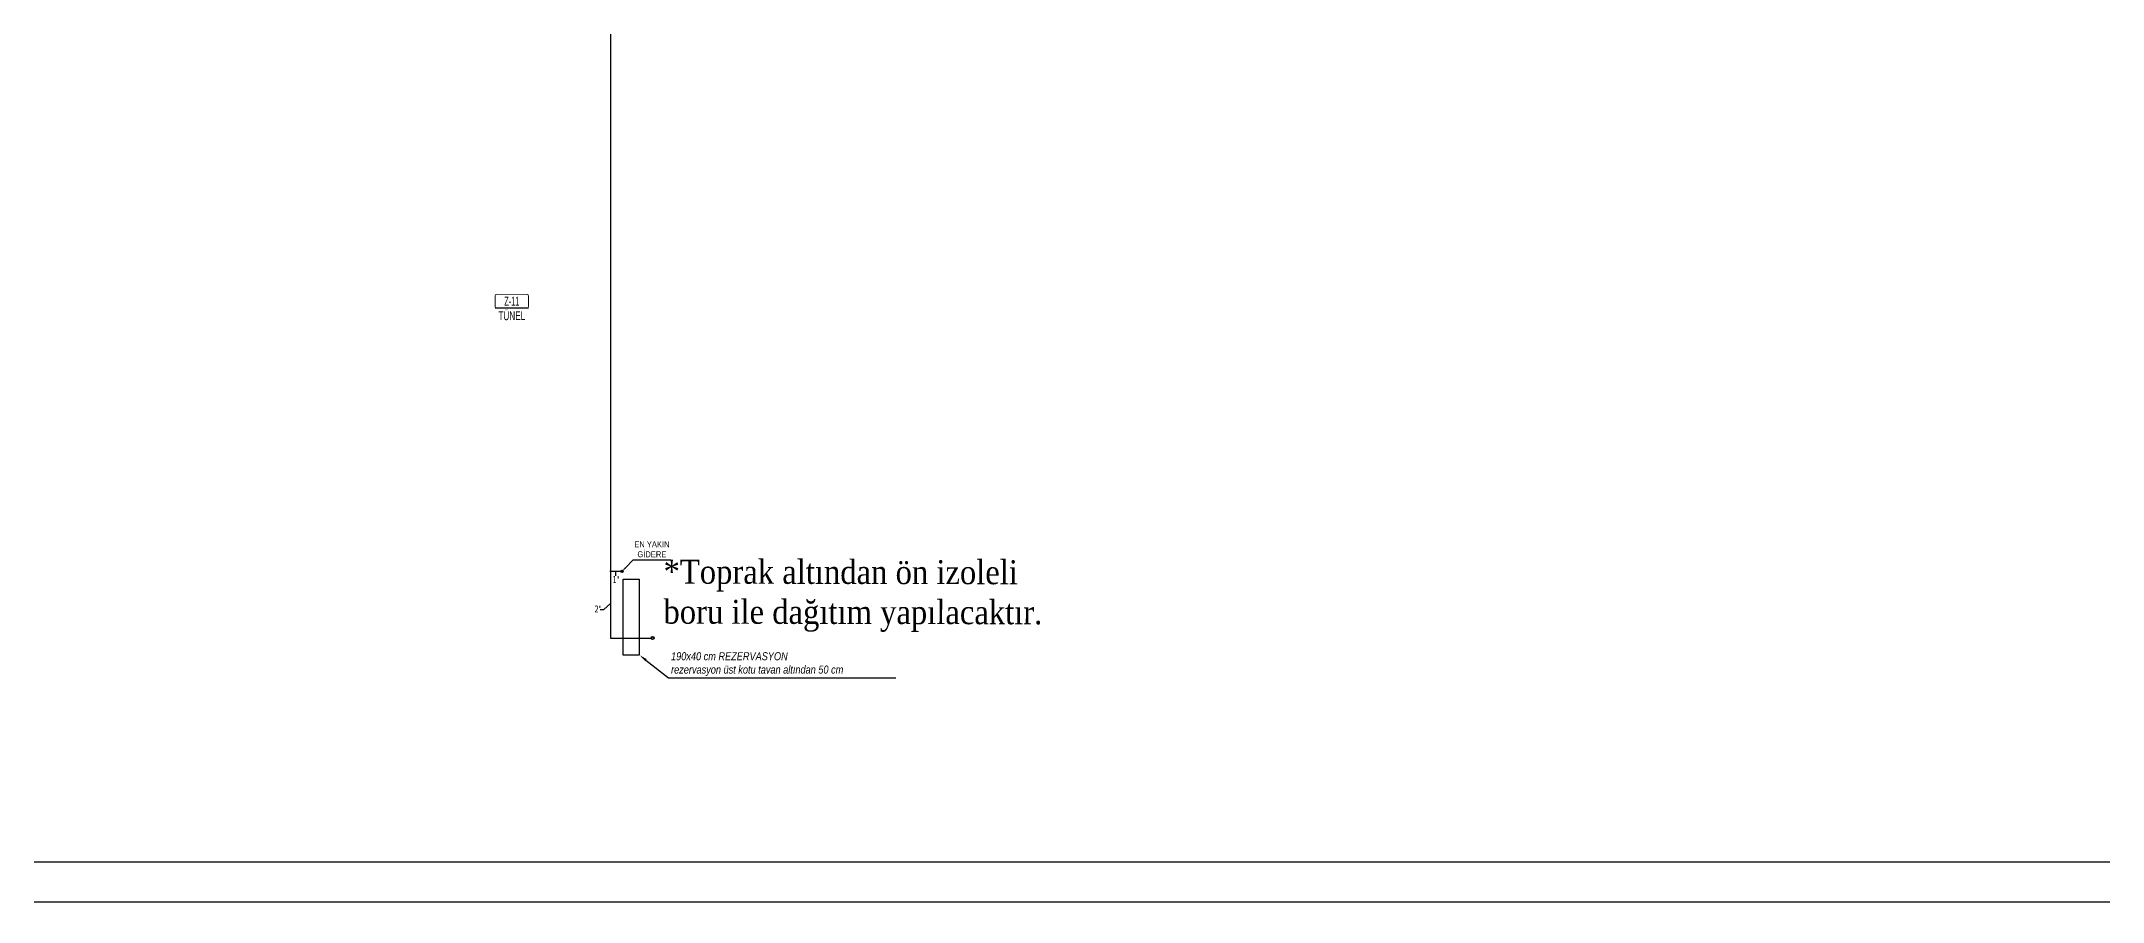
# Model space of a CAD drawing. Header units: centimetres. Extents: x 392964 to 515689, y 49661 to 58661.
# Drawn here: x 493120 to 498272, y 49661 to 51812 of the extents above; entities that cross this region are included whole.
import ezdxf
from ezdxf import colors
from ezdxf.entities.mleader import LeaderData, LeaderLine
from ezdxf.enums import TextEntityAlignment as Align
from ezdxf.math import Vec2, Vec3

# ---------------------------------------------------------------- set-up
doc = ezdxf.new("R2010")
doc.units = ezdxf.units.CM
doc.linetypes.add('MEDSISTEMBH_LINE', pattern=[1.5, 1.3, 0, -0.2])
doc.layers.get('0').update_dxf_attribs({"lineweight": 9})
for name, color, linetype, lineweight in [('-M-FIRE RISER', 7, 'Continuous', 30), ('-M-SPRINKLER PIPE_DRENAJ', 41, 'D', 30), ('0-KRCN-IST-YAZI', 81, 'Continuous', 30), ('0-KRCN-YNG-YAZI', 71, 'Continuous', 35), ('0-KRCN-Z-ANTET', 71, 'Continuous', 30), ('_MDS_BORU_22.00X1.00_BASINÇLI HAVA', 5, 'Continuous', 30)]:
    doc.layers.add(name, color=color, linetype=linetype, lineweight=lineweight)
for name, color, linetype in [('-M-MAHAL-DEBILER', 7, 'Continuous'), ('-M-MAHAL-ETIKET-NOT', 7, 'Continuous'), ('-M-MAHAL-ETIKET-NOTM', 7, 'Continuous'), ('-M-MAHAL-ETK-', 7, 'Continuous'), ('-M-MAHAL-HAVA-DEGISIM', 7, 'Continuous'), ('-M-MAHAL-NO', 7, 'Continuous'), ('-M-MAHAL-NOM', 7, 'Continuous'), ('-M-PLUMBING DCW RISER', 7, 'Continuous'), ('-M-REZERVASYON HEATING-COOLING', 2, 'Continuous')]:
    doc.layers.add(name, color=color, linetype=linetype)
doc.styles.add('-M-ISSO-TEXT-TTF', font='ARIALN.TTF')
doc.styles.add('-M-MHLETK-NOT', font='romans.shx', dxfattribs={"width": 0.7})
doc.styles.add('-M-MHLETK-TEXT', font='ARIALN.TTF', dxfattribs={"width": 0.7})
doc.styles.add('Arial', font='arial.ttf')
doc.styles.add('GMD_', font='ARIALNI.TTF', dxfattribs={"height": 18})
doc.styles.get("Standard").update_dxf_attribs({"font": 'arial.ttf'})
doc.styles.add('VRF CITY MULTI', font='tahoma.ttf', dxfattribs={"height": 15})
doc.styles.add('YAZI', font='times.ttf')
doc.linetypes.add('D', pattern='A,12,-1,["D",Standard,S=1,R=0,X=-0.1,Y=-0.5],-1.6', length=14.6)

# ---------------------------------------------------------------- blocks, each defined once
blk = doc.blocks.new('M-MHLETK-YNG')
at = {"layer": '-M-MAHAL-ETK-', "color": 0}
for p, q in [((-2.08, 0), (2.08, 0)), ((-1.16, 0), (-1.16, 0))]:
    blk.add_line(p, q, dxfattribs=at)
blk.add_lwpolyline([(-1.88, 1.74, 0.1, 0.1, 0), (1.88, 1.74, 0.1, 0.1, -0.414214), (2.08, 1.54, 0.1, 0.1, 0), (2.08, 0.2, 0.1, 0.1, -0.414214), (1.88, 0, 0.1, 0.1, 0), (-1.88, 0, 0.1, 0.1, -0.414214), (-2.08, 0.2, 0.1, 0.1, 0), (-2.08, 1.54, 0.1, 0.1, -0.414214)], format="xyseb", close=True, dxfattribs=at)
at = {"layer": '-M-MAHAL-DEBILER', "color": 4, "style": '-M-MHLETK-NOT', "width": 0.5, "flags": 8}
blk.add_attdef('DEBIS', text='', height=0.4, dxfattribs=at).set_placement((-2.17, 2.15), align=Align.MIDDLE_CENTER)
at = {"layer": '-M-MAHAL-DEBILER', "color": 191, "style": '-M-MHLETK-NOT', "width": 0.5, "flags": 8}
blk.add_attdef('DEBIR', text='', height=0.4, dxfattribs=at).set_placement((-1.61, 2.15), align=Align.MIDDLE_CENTER)
at = {"layer": '-M-MAHAL-DEBILER', "color": 31, "style": '-M-MHLETK-NOT', "width": 0.5, "flags": 8}
blk.add_attdef('DEBIF', text='', height=0.4, dxfattribs=at).set_placement((1.59, 2.15), align=Align.MIDDLE_CENTER)
at = {"layer": '-M-MAHAL-DEBILER', "color": 1, "style": '-M-MHLETK-NOT', "width": 0.5, "flags": 8}
blk.add_attdef('DEBIE', text='', height=0.4, dxfattribs=at).set_placement((2.32, 2.15), align=Align.MIDDLE_CENTER)
at = {"layer": '-M-MAHAL-ETIKET-NOT', "color": 3}
for tag, height, style, width, flags, p in [('KIS', 0.04, '-M-MHLETK-NOT', 0.5, 9, (-2.59, 1.62)), ('ALAN', 0.04, '-M-MHLETK-NOT', 0.5, 9, (-2.58, 1.56)), ('RH', 0.04, '-M-MHLETK-NOT', 0.5, 9, (-2.39, 1.62)), ('YUKSEKLIK', 0.04, '-M-MHLETK-NOT', 0.5, 9, (-2.32, 1.56)), ('YAZ', 0.04, '-M-MHLETK-NOT', 0.5, 9, (-2.18, 1.62)), ('MAH-ADI', 1.11, '-M-ISSO-TEXT-TTF', 0.8, 8, (0, -0.93))]:
    blk.add_attdef(tag, text='', height=height, dxfattribs=dict(at, style=style, width=width, flags=flags)).set_placement(p, align=Align.MIDDLE_CENTER)
at = {"layer": '-M-MAHAL-ETIKET-NOT', "color": 3, "style": '-M-MHLETK-NOT', "width": 0.5, "flags": 9}
for tag, p, height in [('HL', (-2.62, 1.49), 0.0286), ('KLKTR', (-2.62, 1.42), 0.04), ('RDY-BOY1', (-2.61, 1.37), 0.0286), ('RDY-BOY2', (-2.61, 1.32), 0.0286), ('RDY-BOY3', (-2.61, 1.27), 0.0286), ('RDY-BOY4', (-2.61, 1.22), 0.0286), ('KON-BOY1', (-2.61, 1.14), 0.0286), ('KON-BOY2', (-2.61, 1.09), 0.0286), ('KON-BOY3', (-2.61, 1.04), 0.0286), ('FCU-TIP1', (-2.61, 0.96), 0.0286), ('FCU-TIP2', (-2.61, 0.91), 0.0286), ('FCU-TIP3', (-2.61, 0.86), 0.0286), ('VRV-TIP1', (-2.61, 0.76), 0.0286), ('VRV-TIP2', (-2.61, 0.71), 0.0286), ('HLA', (-2.52, 1.49), 0.0286), ('FCU-ADET1', (-2.52, 0.96), 0.0286), ('FCU-ADET2', (-2.52, 0.91), 0.0286), ('FCU-ADET3', (-2.52, 0.86), 0.0286), ('VRV-ADET1', (-2.52, 0.76), 0.0286), ('VRV-ADET2', (-2.52, 0.71), 0.0286), ('RDY-TIP1', (-2.5, 1.37), 0.0286), ('RDY-TIP2', (-2.5, 1.32), 0.0286), ('RDY-TIP3', (-2.5, 1.27), 0.0286), ('RDY-TIP4', (-2.5, 1.22), 0.0286), ('KON-TIP1', (-2.5, 1.14), 0.0286), ('KON-TIP2', (-2.5, 1.09), 0.0286), ('KON-TIP3', (-2.5, 1.04), 0.0286), ('FCU-KAP1', (-2.4, 0.96), 0.0286), ('FCU-KAP2', (-2.4, 0.91), 0.0286), ('FCU-KAP3', (-2.4, 0.86), 0.0286), ('VRV-KAP1', (-2.4, 0.76), 0.0286), ('VRV-KAP2', (-2.4, 0.71), 0.0286), ('RDY-ADET1', (-2.39, 1.37), 0.0286), ('RDY-ADET2', (-2.39, 1.32), 0.0286), ('RDY-ADET3', (-2.39, 1.27), 0.0286), ('RDY-ADET4', (-2.39, 1.22), 0.0286), ('KON-ADET1', (-2.39, 1.14), 0.0286), ('KON-ADET2', (-2.39, 1.09), 0.0286), ('KON-ADET3', (-2.39, 1.04), 0.0286), ('FCU-DUY1', (-2.27, 0.96), 0.0286), ('FCU-DUY2', (-2.27, 0.91), 0.0286), ('FCU-DUY3', (-2.27, 0.86), 0.0286), ('VRV-DUY1', (-2.27, 0.76), 0.0286), ('VRV-DUY2', (-2.27, 0.71), 0.0286), ('RDY-ISI1', (-2.27, 1.37), 0.0286), ('RDY-ISI2', (-2.27, 1.32), 0.0286), ('RDY-ISI3', (-2.27, 1.27), 0.0286), ('RDY-ISI4', (-2.27, 1.22), 0.0286), ('KON-ISI1', (-2.27, 1.14), 0.0286), ('KON-ISI2', (-2.27, 1.09), 0.0286), ('KON-ISI3', (-2.27, 1.04), 0.0286), ('SHG', (-2.23, 1.49), 0.0286), ('AHU', (-2.23, 1.44), 0.0286), ('FCU-SOG1', (-2.15, 0.96), 0.0286), ('FCU-SOG2', (-2.15, 0.91), 0.0286), ('FCU-SOG3', (-2.15, 0.86), 0.0286), ('VRV-SOG1', (-2.15, 0.76), 0.0286), ('VRV-SOG2', (-2.15, 0.71), 0.0286), ('LHG', (-2.13, 1.49), 0.0286), ('RDY-BNP1', (-2.1, 1.37), 0.0286), ('RDY-BNP2', (-2.1, 1.32), 0.0286), ('RDY-BNP3', (-2.1, 1.27), 0.0286), ('RDY-BNP4', (-2.1, 1.22), 0.0286), ('KON-BNP1', (-2.1, 1.14), 0.0286), ('KON-BNP2', (-2.1, 1.09), 0.0286), ('KON-BNP3', (-2.1, 1.04), 0.0286), ('HG', (-2.04, 1.49), 0.0286), ('FCU-ISI1', (-2.04, 0.96), 0.0286), ('FCU-ISI2', (-2.04, 0.91), 0.0286), ('FCU-ISI3', (-2.04, 0.86), 0.0286), ('VRV-ISI1', (-2.04, 0.76), 0.0286), ('VRV-ISI2', (-2.04, 0.71), 0.0286), ('HGA', (-1.96, 1.49), 0.0286), ('EF', (-1.96, 1.44), 0.0286), ('RDY-BNK1', (-1.96, 1.37), 0.0286), ('RDY-BNK2', (-1.96, 1.32), 0.0286), ('RDY-BNK3', (-1.96, 1.27), 0.0286), ('RDY-BNK4', (-1.96, 1.22), 0.0286), ('KON-BNK1', (-1.96, 1.14), 0.0286), ('KON-BNK2', (-1.96, 1.09), 0.0286), ('KON-BNK3', (-1.96, 1.04), 0.0286), ('FCU-DEBI1', (-1.95, 0.96), 0.0286), ('FCU-DEBI2', (-1.95, 0.91), 0.0286), ('FCU-DEBI3', (-1.95, 0.86), 0.0286), ('VRV-DEBI1', (-1.95, 0.76), 0.0286), ('VRV-DEBI2', (-1.95, 0.71), 0.0286), ('FCU-BNP1', (-1.83, 0.96), 0.0286), ('FCU-BNP2', (-1.83, 0.91), 0.0286), ('FCU-BNP3', (-1.83, 0.86), 0.0286), ('VRV-BNP1', (-1.83, 0.76), 0.0286), ('VRV-BNP2', (-1.83, 0.71), 0.0286), ('FCU-BNK1', (-1.61, 0.96), 0.0286), ('FCU-BNK2', (-1.61, 0.91), 0.0286), ('FCU-BNK3', (-1.61, 0.86), 0.0286), ('VRV-BNK1', (-1.61, 0.76), 0.0286), ('VRV-BNK2', (-1.61, 0.71), 0.0286)]:
    blk.add_attdef(tag, p, '', height=height, dxfattribs=at)
at = {"layer": '-M-MAHAL-ETIKET-NOTM', "color": 3, "style": '-M-ISSO-TEXT-TTF', "width": 0.8, "flags": 8}
blk.add_attdef('MAH-ADI2', text='', height=1.11, dxfattribs=at).set_placement((0, -2.55), align=Align.MIDDLE_CENTER)
at = {"layer": '-M-MAHAL-HAVA-DEGISIM', "style": '-M-MHLETK-NOT', "width": 0.5, "flags": 8}
for tag, p in [('HAVADEG', (0, 3.61)), ('HAVA', (0, 2.4))]:
    blk.add_attdef(tag, text='', height=0.6, dxfattribs=at).set_placement(p, align=Align.MIDDLE_CENTER)
at = {"layer": '-M-MAHAL-NO', "color": 7, "style": '-M-MHLETK-TEXT', "width": 0.6, "flags": 8}
blk.add_attdef('MAH-NO', text='', height=1.11, dxfattribs=at).set_placement((0, 0.89), align=Align.MIDDLE_CENTER)
at = {"layer": '-M-MAHAL-NOM', "color": 7, "style": '-M-MHLETK-TEXT', "width": 0.6, "flags": 8}
blk.add_attdef('MAH-NOM', text='', height=1.11, dxfattribs=at).set_placement((0, 0.89), align=Align.MIDDLE_CENTER)
blk = doc.blocks.new('*U71')
at = {"color": 0, "linetype": 'Continuous', "lineweight": 25}
blk.add_circle((0, 0), 3, dxfattribs=at)
at = {"color": 8, "linetype": 'Continuous', "lineweight": 5}
for centre, start, end in [((0, 1.5), 90, 270), ((0, -1.5), 270, 90)]:
    blk.add_arc(centre, 1.5, start, end, dxfattribs=at)
blk = doc.blocks.new('*U75')
at = {"color": 8}
blk.add_circle((0, 0), 3.9, dxfattribs=at)
at = {"color": 7}
blk.add_circle((0, 0), 3, dxfattribs=at)

msp = doc.modelspace()

# ---------------------------------------------------------------- linework, layer by layer
at = {"layer": '-M-REZERVASYON HEATING-COOLING'}
msp.add_lwpolyline([(494614.7, 50467.3), (494614.7, 50277.3), (494574.7, 50277.3), (494574.7, 50467.3)], close=True, dxfattribs=at)
at = {"layer": '-M-SPRINKLER PIPE_DRENAJ', "linetype": 'D', "ltscale": 9}
msp.add_line((494568.7, 50487), (494543.2, 50487), dxfattribs=at)
at = {"layer": '-M-SPRINKLER PIPE_DRENAJ', "linetype": 'D', "ltscale": 9, "const_width": 2.5}
msp.add_lwpolyline([(494543.6, 50488.3, 1), (494542.9, 50485.8, 1)], format="xyb", close=True, dxfattribs=at)
at = {"layer": '0-KRCN-Z-ANTET'}
for points in [[(392964.1, 49661.3), (515688.8, 49661.3), (515688.8, 58661.3), (392964.1, 58661.3)], [(470564.1, 49761.3), (502064.1, 49761.3), (502064.1, 58561.3), (470564.1, 58561.3)]]:
    msp.add_lwpolyline(points, close=True, dxfattribs=at)
at = {"layer": '_MDS_BORU_22.00X1.00_BASINÇLI HAVA', "color": 3, "linetype": 'MEDSISTEMBH_LINE', "ltscale": 80}
for p, q in [((494543.2, 52187.4), (494543.2, 50320.3)), ((494556, 50475.7), (494556, 50487)), ((494543.2, 50320.3), (494645.2, 50320.3))]:
    msp.add_line(p, q, dxfattribs=at)
at = {"layer": '_MDS_BORU_22.00X1.00_BASINÇLI HAVA', "color": 3, "linetype": 'MEDSISTEMBH_LINE', "ltscale": 80, "elevation": 0}
msp.add_lwpolyline([(494516.7, 50391.5), (494526.3, 50391.5), (494543.2, 50406.4)], dxfattribs=at)

# ---------------------------------------------------------------- block references
at = {"layer": '-M-FIRE RISER', "linetype": 'Continuous', "rotation": 180.00000000003}
msp.add_blockref('*U71', (494571.7, 50487), dxfattribs=at)
at = {"layer": '-M-MAHAL-ETK-'}
ref = msp.add_blockref('M-MHLETK-YNG', (494296.2, 51144.7), dxfattribs=dict(at, xscale=-20, yscale=20, zscale=20))
ref.add_attrib('MAH-NO', 'Z-11', dxfattribs={"layer": '-M-MAHAL-NO', "color": 7, "height": 22.22, "style": '-M-MHLETK-TEXT', "width": 0.6, "flags": 8}).set_placement((494296.2, 51162.5), align=Align.MIDDLE_CENTER)
ref.add_attrib('MAH-ADI', 'TÜNEL', dxfattribs={"layer": '-M-MAHAL-ETIKET-NOT', "color": 3, "height": 22.22, "style": '-M-ISSO-TEXT-TTF', "width": 0.8, "flags": 8}).set_placement((494296.2, 51126.1), align=Align.MIDDLE_CENTER)
at = {"layer": '-M-PLUMBING DCW RISER', "rotation": 180}
msp.add_blockref('*U75', (494648.2, 50320.3), dxfattribs=at)

# ---------------------------------------------------------------- texts
at = {"layer": '0-KRCN-IST-YAZI', "color": 1, "ltscale": 3, "insert": (494675.5, 50516.4), "char_height": 60, "width": 998.405, "attachment_point": 1, "rotation": 359.8997, "style": 'YAZI'}
msp.add_mtext('\\W0.9000;*Toprak altından ön izoleli boru ile dağıtım yapılacaktır.', dxfattribs=at)
at = {"layer": '_MDS_BORU_22.00X1.00_BASINÇLI HAVA', "color": 3, "linetype": 'MEDSISTEMBH_LINE', "ltscale": 80, "style": 'VRF CITY MULTI', "width": 0.7}
msp.add_text('1"', height=17, rotation=0.0473, dxfattribs=at).set_placement((494556.7, 50466.6), align=Align.MIDDLE)
msp.add_text('2"', height=17, dxfattribs=at).set_placement((494512.1, 50393.2, 0), align=Align.MIDDLE)

# ---------------------------------------------------------------- leaders
at = {"layer": '-M-REZERVASYON HEATING-COOLING'}
ml = msp.add_multileader_mtext('Standard', dxfattribs=at)
ml.set_content('190x40 cm REZERVASYON \\Prezervasyon üst kotu tavan altından 50 cm', color=256, style='GMD_')
ml.set_leader_properties(color=256)
ml.build(insert=Vec2(0, 0))
ml.multileader.update_dxf_attribs({"text_left_attachment_type": 5, "text_right_attachment_type": 5, "dogleg_length": 1, "arrow_head_size": 20})
ctx = ml.context
ctx.base_point, ctx.char_height, ctx.arrow_head_size, ctx.landing_gap_size, ctx.plane_origin = Vec3(494689.2, 50221.2), 20, 20, 5, Vec3(492707.6, 49606.6)
ctx.left_attachment, ctx.right_attachment = 5, 5
notes = []
notes.append((ctx, [(0, (1, 1, 0), (494688.2, 50221.2), (1, 0), 1, [(0, [(494615.7, 50277.5)], 0, [])])]))
ctx.mtext.insert, ctx.mtext.flow_direction = Vec3(494694.2, 50284.9), 5
at = {"layer": '0-KRCN-YNG-YAZI', "color": 61}
ml = msp.add_multileader_mtext('Standard', dxfattribs=at)
ml.set_content('\\W0.9;EN YAKIN\\PGİDERE', color=61, style='Arial')
ml.set_leader_properties(color=256)
ml.build(insert=Vec2(0, 0))
ml.multileader.update_dxf_attribs({"text_left_attachment_type": 5, "text_right_attachment_type": 5, "dogleg_length": 0.667, "arrow_head_size": 12.5})
ctx = ml.context
ctx.base_point, ctx.char_height, ctx.arrow_head_size, ctx.landing_gap_size, ctx.plane_origin = Vec3(494600.5, 50515.8), 15, 12.5, 3.33, Vec3(494553.2, 50753.8)
ctx.left_attachment, ctx.right_attachment, ctx.text_align_type, ctx.attachment_type = 5, 5, 1, 1
notes.append((ctx, [(0, (1, 1, 0), (494599.8, 50515.8), (1, 0), 0.667, [(0, [(494571.7, 50487)], 0, [])])]))
ctx.mtext.insert, ctx.mtext.rotation, ctx.mtext.width, ctx.mtext.alignment, ctx.mtext.flow_direction = Vec3(494646.3, 50562.3), 6.283185, 389.572, 2, 5
for ctx, leaders in notes:
    for number, flags, end, landing, length, lines in leaders:
        leader = LeaderData()
        leader.index, (leader.has_last_leader_line, leader.has_dogleg_vector, leader.attachment_direction) = number, flags
        leader.last_leader_point, leader.dogleg_vector, leader.dogleg_length = Vec3(end), Vec3(landing), length
        for number, points, colour, breaks in lines:
            line = LeaderLine()
            line.index, line.vertices, line.color, line.breaks = number, Vec3.list(points), colors.encode_raw_color(colour), breaks
            leader.lines.append(line)
        ctx.leaders.append(leader)

doc.saveas('drawing.dxf')
